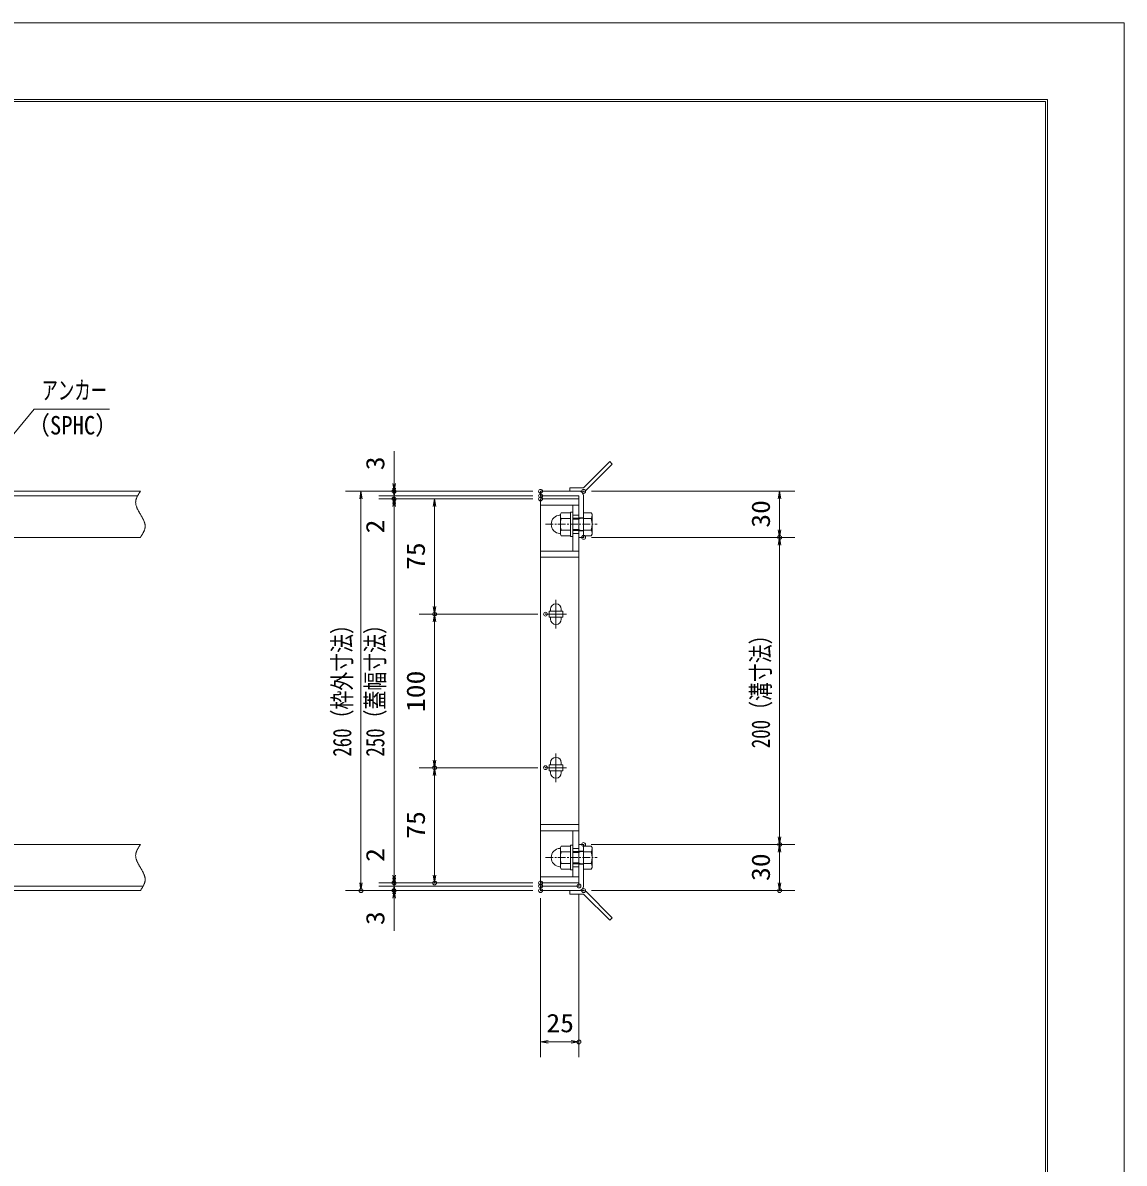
# Model space of a CAD drawing. Units: millimetres, scale not verified. Extents: x -1050 to 1050, y -742 to 742.
# Drawn here: x 333 to 1050, y 0 to 742 of the extents above; entities that cross this region are included whole.
import ezdxf
from ezdxf.enums import TextEntityAlignment as Align

# ---------------------------------------------------------------- set-up
doc = ezdxf.new("R2010")
doc.units = ezdxf.units.MM
doc.header["$LTSCALE"] = 5
doc.header["$PDMODE"] = 32
doc.header["$PDSIZE"] = 2.5
doc.linetypes.add('CHAIN1', pattern=[8, 5, -1, 1, -1])
doc.linetypes.add('DOUBLE_CHAIN1', pattern=[8.8, 5, -1, 0.6, -0.6, 0.6, -1])
for name, color, linetype, lineweight in [('0-0_7-図\u3000枠', 4, 'Continuous', 9), ('0-1_寸法注釈', 2, 'Continuous', 9), ('0-2_蓋', 5, 'Continuous', 9), ('0-3_0', 2, 'Continuous', 9), ('0-4_DEFPOINTS', 134, 'Continuous', 9), ('0-6_想像線', 134, 'DOUBLE_CHAIN1', 9), ('0-7_中心線', 6, 'CHAIN1', 9), ('0-8_アンカー', 7, 'Continuous', 9), ('0-9_枠', 7, 'Continuous', 9), ('0-A_締付部品', 7, 'Continuous', 9)]:
    doc.layers.add(name, color=color, linetype=linetype, lineweight=lineweight)
doc.styles.add('ＭＳ ゴシック', font='')
doc.styles.get('ＭＳ ゴシック').set_extended_font_data('MS Gothic')

# ---------------------------------------------------------------- blocks, each defined once
blk = doc.blocks.new('_OPEN')
at = {"layer": '0-3_0'}
blk.add_line((0, 0), (-5, 0), dxfattribs=at)
blk.add_lwpolyline([(-5, 0.833), (0, 0), (-5, -0.833)], dxfattribs=at)
blk = doc.blocks.new('A$C4F066A7F')
at = {"layer": '0-8_アンカー'}
for p, q in [((0, 96.52), (45.24, 96.52)), ((0, 85.02), (0, 96.52)), ((0, 85.02), (45.24, 85.02)), ((130.26, 0), (45.24, 85.02)), ((138.39, 8.13), (53.37, 93.15)), ((138.39, 8.13), (130.26, 0))]:
    blk.add_line(p, q, dxfattribs=at)
blk.add_arc((45.24, 85.02), 11.5, 45, 90, dxfattribs=at)
blk = doc.blocks.new('A$C6EB770D1')
at = {"layer": '0-8_アンカー'}
for p, q in [((130.257, 96.52), (45.237, 11.5)), ((138.388, 88.388), (53.368, 3.368)), ((138.388, 88.388), (130.257, 96.52)), ((0, 11.5), (45.237, 11.5)), ((0, 11.5), (0, 0)), ((0, 0), (45.237, 0))]:
    blk.add_line(p, q, dxfattribs=at)
blk.add_arc((45.237, 11.5), 11.5, 270, 315, dxfattribs=at)
blk = doc.blocks.new('A$C137235B9')
at = {"layer": '0-9_枠'}
for p, q in [((108.467, 61.25), (123.467, 61.25)), ((108.467, 18.75), (123.467, 18.75))]:
    blk.add_line(p, q, dxfattribs=at)
at = {"layer": '0-A_締付部品'}
for p, q in [((50.87, 77.528), (47.967, 72.5)), ((50.87, 77.528), (80.467, 77.528)), ((80.467, 80), (80.467, 0)), ((88.467, 80), (80.467, 80)), ((88.467, 80), (88.467, 0)), ((123.467, 2.472), (123.467, 77.528)), ((148.064, 77.528), (123.467, 77.528)), ((148.064, 77.528), (150.967, 72.5)), ((47.967, 72.5), (47.967, 7.5)), ((50.87, 58.764), (80.467, 58.764)), ((88.467, 60), (123.467, 60)), ((108.467, 56.615), (88.467, 56.615)), ((114.33, 60), (108.467, 56.615)), ((108.467, 20), (108.467, 60)), ((148.064, 58.764), (123.467, 58.764)), ((150.967, 7.5), (150.967, 72.5)), ((50.87, 2.472), (47.967, 7.5)), ((50.87, 21.236), (80.467, 21.236)), ((50.87, 2.472), (80.467, 2.472)), ((88.467, 0), (80.467, 0)), ((108.467, 23.385), (88.467, 23.385)), ((88.467, 20), (123.467, 20)), ((114.33, 20), (108.467, 23.385)), ((148.064, 21.236), (123.467, 21.236)), ((148.064, 2.472), (123.467, 2.472)), ((148.064, 2.472), (150.967, 7.5))]:
    blk.add_line(p, q, dxfattribs=at)
at = {"layer": '0-A_締付部品', "color": 6, "linetype": 'CHAIN1'}
blk.add_line((0, 40), (167.946, 40), dxfattribs=at)
at = {"layer": '0-A_締付部品'}
for centre, radius, start, end in [((47.967, 40), 30, 92.7294, 267.2706), ((46.467, 71.464), 1.5, 272.7294, 0), ((64.58, 68.146), 16.613, 180, 214.38425), ((110.064, 40), 62.097, 162.41205, 197.58795), ((134.354, 68.146), 16.613, 325.61575, 0), ((88.87, 40), 62.097, 342.41205, 17.58795), ((46.467, 8.536), 1.5, 0, 87.2706), ((64.58, 11.854), 16.613, 145.61575, 180), ((134.354, 11.854), 16.613, 0, 34.38425)]:
    blk.add_arc(centre, radius, start, end, dxfattribs=at)

msp = doc.modelspace()

# ---------------------------------------------------------------- linework, layer by layer
at = {"layer": '0-0_7-図\u3000枠'}
for p in [(-973.75, 691.25), (998.75, -691.25)]:
    msp.add_line(p, (998.75, 691.25), dxfattribs=at)
msp.add_lwpolyline([(-975, 692.5), (1000, 692.5), (1000, -692.5)], dxfattribs=at)
at = {"layer": '0-1_寸法注釈'}
for p, q in [((574.681, 442.475), (574.681, 463.588)), ((574.681, 439.475), (574.681, 444.475)), ((665.063, 437.475), (543.149, 437.475)), ((553.149, 432.475), (553.149, 182.475)), ((665.063, 437.475), (564.681, 437.475)), ((665.063, 434.475), (564.681, 434.475)), ((665.063, 434.475), (564.681, 434.475)), ((665.063, 432.475), (564.681, 432.475)), ((665.063, 432.475), (564.681, 432.475)), ((574.681, 434.475), (574.681, 437.475)), ((574.681, 434.475), (574.681, 432.475)), ((665.063, 432.475), (591.062, 432.475)), ((703.11, 437.475), (835.677, 437.475)), ((825.677, 432.475), (825.677, 412.475)), ((574.681, 429.475), (574.681, 424.475)), ((574.681, 427.475), (574.681, 406.362)), ((574.681, 427.475), (574.681, 187.475)), ((601.062, 427.475), (601.062, 362.475)), ((703.11, 407.475), (835.677, 407.475)), ((703.11, 407.475), (835.677, 407.475)), ((825.677, 402.475), (825.677, 212.475)), ((668.253, 357.475), (591.062, 357.475)), ((668.253, 357.475), (591.062, 357.475)), ((601.062, 352.475), (601.062, 262.475)), ((668.253, 257.475), (591.062, 257.475)), ((668.253, 257.475), (591.062, 257.475)), ((601.062, 252.475), (601.062, 187.475)), ((574.681, 187.475), (574.681, 208.588)), ((703.063, 207.475), (835.677, 207.475)), ((703.063, 207.475), (835.677, 207.475)), ((825.677, 202.475), (825.677, 182.475)), ((574.681, 185.475), (574.681, 190.475)), ((665.063, 182.475), (564.681, 182.475)), ((665.063, 182.475), (564.681, 182.475)), ((665.063, 180.475), (564.681, 180.475)), ((665.063, 180.475), (564.681, 180.475)), ((574.681, 180.475), (574.681, 182.475)), ((574.681, 180.475), (574.681, 177.475)), ((665.063, 182.475), (591.062, 182.475)), ((665.063, 177.475), (543.149, 177.475)), ((665.063, 177.475), (564.681, 177.475)), ((574.681, 175.475), (574.681, 170.475)), ((574.681, 172.475), (574.681, 151.362)), ((670.063, 172.475), (670.063, 68.953)), ((695.063, 175.475), (695.063, 68.953)), ((703.11, 177.475), (835.677, 177.475)), ((675.063, 78.953), (690.063, 78.953))]:
    msp.add_line(p, q, dxfattribs=at)
msp.add_lwpolyline([(389.478, 490.968), (340.425, 490.968), (312.702, 457.538)], dxfattribs=at)
at = {"layer": '0-2_蓋'}
for p, q in [((670.063, 432.475), (670.063, 182.475)), ((670.063, 432.475), (695.063, 432.475)), ((695.063, 432.475), (695.063, 421.978)), ((695.063, 428.475), (670.063, 428.475)), ((691.063, 428.475), (691.063, 421.978)), ((695.063, 421.978), (691.063, 421.978)), ((691.063, 409.978), (695.063, 409.978)), ((691.063, 409.978), (691.063, 398.475)), ((695.063, 409.978), (695.063, 204.972)), ((670.063, 398.475), (695.063, 398.475)), ((670.063, 394.475), (695.063, 394.475)), ((675.563, 359.475), (675.563, 355.475)), ((684.563, 359.475), (675.563, 359.475)), ((676.563, 360.725), (676.563, 359.475)), ((683.563, 360.725), (683.563, 359.475)), ((684.563, 359.475), (684.563, 355.475)), ((684.563, 355.475), (675.563, 355.475)), ((676.563, 355.475), (676.563, 354.225)), ((683.563, 355.475), (683.563, 354.225)), ((676.563, 260.725), (676.563, 259.475)), ((683.563, 260.725), (683.563, 259.475)), ((684.563, 259.475), (675.563, 259.475)), ((675.563, 259.475), (675.563, 255.475)), ((684.563, 255.475), (675.563, 255.475)), ((676.563, 255.475), (676.563, 254.225)), ((683.563, 255.475), (683.563, 254.225)), ((684.563, 259.475), (684.563, 255.475)), ((670.063, 220.475), (695.063, 220.475)), ((670.063, 216.475), (695.063, 216.475)), ((691.063, 204.972), (691.063, 216.475)), ((691.063, 204.972), (695.063, 204.972)), ((695.063, 186.475), (670.063, 186.475)), ((695.063, 192.972), (691.063, 192.972)), ((691.063, 186.475), (691.063, 192.972)), ((695.063, 182.475), (695.063, 192.972)), ((670.063, 182.475), (695.063, 182.475))]:
    msp.add_line(p, q, dxfattribs=at)
for centre, start, end in [((680.063, 360.725), 0, 180), ((680.063, 354.225), 180, 0), ((680.063, 260.725), 0, 180), ((680.063, 254.225), 180, 0)]:
    msp.add_arc(centre, 3.5, start, end, dxfattribs=at)
at = {"layer": '0-2_蓋', "color": 7}
for p in [(670.063, 432.475), (670.063, 182.475)]:
    msp.add_point(p, dxfattribs=at)
at = {"layer": '0-4_DEFPOINTS'}
msp.add_lwpolyline([(-1050, -742.5), (-1050, 742.5), (1050, 742.5), (1050, -742.5)], close=True, dxfattribs=at)
for p in [(574.681, 437.475), (670.063, 437.475), (670.063, 437.475), (698.11, 437.475), (574.681, 432.475), (670.063, 434.475), (670.063, 432.475), (670.063, 432.475), (698.11, 407.475), (825.677, 407.475), (601.062, 357.475), (673.253, 357.475), (601.062, 257.475), (673.253, 257.475), (698.063, 207.475), (825.677, 207.475), (553.149, 177.475), (574.681, 182.475), (574.681, 177.475), (601.062, 182.475), (670.063, 182.475), (670.063, 182.475), (670.063, 180.475), (670.063, 177.475), (695.063, 180.475), (698.11, 177.475), (825.677, 177.475), (695.063, 78.953)]:
    msp.add_point(p, dxfattribs=at)
at = {"layer": '0-6_想像線'}
for points in [[(409.55, 437.475), (409.359, 437.182), (409.169, 436.888), (408.98, 436.595), (408.792, 436.301), (408.608, 436.007), (408.427, 435.714), (408.249, 435.42), (408.076, 435.126), (407.909, 434.831), (407.747, 434.537), (407.592, 434.242), (407.443, 433.947), (407.303, 433.652), (407.171, 433.357), (407.048, 433.061), (406.935, 432.765), (406.832, 432.468), (406.741, 432.172), (406.661, 431.874), (406.593, 431.577), (406.538, 431.279), (406.497, 430.98), (406.47, 430.681), (406.458, 430.381), (406.46, 430.081), (406.476, 429.781), (406.505, 429.48), (406.547, 429.178), (406.601, 428.876), (406.666, 428.574), (406.743, 428.272), (406.829, 427.969), (406.926, 427.665), (407.032, 427.362), (407.147, 427.058), (407.27, 426.753), (407.401, 426.449), (407.538, 426.144), (407.683, 425.839)], [(407.683, 425.839), (407.833, 425.534), (407.989, 425.229), (408.15, 424.923), (408.316, 424.617), (408.485, 424.312), (408.657, 424.006), (408.833, 423.7), (409.01, 423.394), (409.189, 423.087), (409.369, 422.781), (409.55, 422.475)], [(411.417, 419.111), (411.267, 419.416), (411.111, 419.721), (410.95, 420.027), (410.784, 420.333), (410.615, 420.638), (410.443, 420.944), (410.267, 421.25), (410.09, 421.556), (409.911, 421.863), (409.731, 422.169), (409.55, 422.475)], [(409.55, 407.475), (409.741, 407.768), (409.931, 408.062), (410.12, 408.355), (410.308, 408.649), (410.492, 408.943), (410.673, 409.236), (410.851, 409.53), (411.024, 409.824), (411.191, 410.119), (411.353, 410.413), (411.508, 410.708), (411.657, 411.003), (411.797, 411.298), (411.929, 411.593), (412.052, 411.889), (412.165, 412.185), (412.268, 412.481), (412.359, 412.778), (412.439, 413.076), (412.507, 413.373), (412.562, 413.671), (412.603, 413.97), (412.63, 414.269), (412.642, 414.569), (412.64, 414.869), (412.624, 415.169), (412.595, 415.47), (412.553, 415.772), (412.499, 416.074), (412.434, 416.376), (412.357, 416.678), (412.271, 416.981), (412.174, 417.285), (412.068, 417.588), (411.953, 417.892), (411.83, 418.197), (411.699, 418.501), (411.562, 418.806), (411.417, 419.111)], [(409.55, 207.475), (409.359, 207.182), (409.169, 206.888), (408.98, 206.595), (408.792, 206.301), (408.608, 206.007), (408.427, 205.714), (408.249, 205.42), (408.076, 205.126), (407.909, 204.831), (407.747, 204.537), (407.592, 204.242), (407.443, 203.947), (407.303, 203.652), (407.171, 203.357), (407.048, 203.061), (406.935, 202.765), (406.832, 202.468), (406.741, 202.172), (406.661, 201.874), (406.593, 201.577), (406.538, 201.279), (406.497, 200.98), (406.47, 200.681), (406.458, 200.381), (406.46, 200.081), (406.476, 199.781), (406.505, 199.48), (406.547, 199.178), (406.601, 198.876), (406.666, 198.574), (406.743, 198.272), (406.829, 197.969), (406.926, 197.665), (407.032, 197.362), (407.147, 197.058), (407.27, 196.753), (407.401, 196.449), (407.538, 196.144), (407.683, 195.839)], [(407.683, 195.839), (407.833, 195.534), (407.989, 195.229), (408.15, 194.923), (408.316, 194.617), (408.485, 194.312), (408.657, 194.006), (408.833, 193.7), (409.01, 193.394), (409.189, 193.087), (409.369, 192.781), (409.55, 192.475)], [(411.417, 189.111), (411.267, 189.416), (411.111, 189.721), (410.95, 190.027), (410.784, 190.333), (410.615, 190.638), (410.443, 190.944), (410.267, 191.25), (410.09, 191.556), (409.911, 191.863), (409.731, 192.169), (409.55, 192.475)], [(409.55, 177.475), (409.741, 177.768), (409.931, 178.062), (410.12, 178.355), (410.308, 178.649), (410.492, 178.943), (410.673, 179.236), (410.851, 179.53), (411.024, 179.824), (411.191, 180.119), (411.353, 180.413), (411.508, 180.708), (411.657, 181.003), (411.797, 181.298), (411.929, 181.593), (412.052, 181.889), (412.165, 182.185), (412.268, 182.481), (412.359, 182.778), (412.439, 183.076), (412.507, 183.373), (412.562, 183.671), (412.603, 183.97), (412.63, 184.269), (412.642, 184.569), (412.64, 184.869), (412.624, 185.169), (412.595, 185.47), (412.553, 185.772), (412.499, 186.074), (412.434, 186.376), (412.357, 186.678), (412.271, 186.981), (412.174, 187.285), (412.068, 187.588), (411.953, 187.892), (411.83, 188.197), (411.699, 188.501), (411.562, 188.806), (411.417, 189.111)]]:
    msp.add_lwpolyline(points, dxfattribs=at)
at = {"layer": '0-7_中心線'}
for p, q in [((680.063, 366.775), (680.063, 348.175)), ((686.872, 357.475), (673.253, 357.475)), ((680.063, 266.775), (680.063, 248.175)), ((686.872, 257.475), (673.253, 257.475))]:
    msp.add_line(p, q, dxfattribs=at)
at = {"layer": '0-9_枠'}
for p, q in [((-795.45, 437.475), (409.55, 437.475)), ((-792.45, 434.475), (407.714, 434.475)), ((670.063, 437.475), (695.063, 437.475)), ((670.063, 434.475), (670.063, 437.475)), ((695.063, 434.475), (670.063, 434.475)), ((695.063, 407.475), (695.063, 434.475)), ((698.063, 407.475), (698.063, 434.475)), ((204.55, 407.475), (409.55, 407.475)), ((695.063, 407.475), (698.063, 407.475)), ((204.55, 207.475), (409.55, 207.475)), ((695.063, 207.475), (695.063, 180.475)), ((695.063, 207.475), (698.063, 207.475)), ((698.063, 207.475), (698.063, 180.475)), ((-792.45, 180.475), (411.386, 180.475)), ((695.063, 180.475), (670.063, 180.475)), ((670.063, 180.475), (670.063, 177.475)), ((-795.45, 177.475), (409.55, 177.475)), ((670.063, 177.475), (695.063, 177.475))]:
    msp.add_line(p, q, dxfattribs=at)
for centre, start, end in [((695.063, 434.475), 0, 90), ((695.063, 180.475), 270, 0)]:
    msp.add_arc(centre, 3, start, end, dxfattribs=at)

# ---------------------------------------------------------------- block references
at = {"layer": '0-1_寸法注釈'}
for p, rotation in [((574.681, 437.475), 270), ((574.681, 434.475), 270), ((553.149, 437.475), 90), ((574.681, 434.475), 90), ((574.681, 432.475), 90), ((574.681, 432.475), 90), ((601.062, 432.475), 90), ((825.677, 437.475), 90), ((825.677, 407.475), 270), ((825.677, 407.475), 90), ((601.062, 357.475), 270), ((601.062, 357.475), 90), ((601.062, 257.475), 270), ((601.062, 257.475), 90), ((825.677, 207.475), 270), ((825.677, 207.475), 90), ((574.681, 182.475), 270), ((574.681, 182.475), 270), ((601.062, 182.475), 270), ((553.149, 177.475), 270), ((574.681, 180.475), 270), ((574.681, 180.475), 90), ((825.677, 177.475), 270), ((574.681, 177.475), 90), ((670.063, 78.953), 180)]:
    msp.add_blockref('_OPEN', p, dxfattribs=dict(at, rotation=rotation))
msp.add_blockref('_OPEN', (695.063, 78.953), dxfattribs=at)
at = {"layer": '0-8_アンカー', "xscale": 0.2, "yscale": 0.2}
for name, p in [('A$C6EB770D1', (689.063, 437.475)), ('A$C4F066A7F', (689.063, 158.171))]:
    msp.add_blockref(name, p, dxfattribs=at)
at = {"layer": '0-A_締付部品', "xscale": 0.2, "yscale": 0.2}
for p in [(673.369, 407.975), (673.369, 190.975)]:
    msp.add_blockref('A$C137235B9', p, dxfattribs=at)

# ---------------------------------------------------------------- texts
at = {"layer": '0-1_寸法注釈', "color": 7, "style": 'ＭＳ ゴシック'}
for s, width, p in [('アンカー', 0.65, (345.202, 493.655)), ('（SPHC）', 0.9, (335.929, 470.865)), ('25', 1.1, (673.829, 81.64))]:
    msp.add_text(s, height=12.02, dxfattribs=dict(at, width=width)).set_placement(p, align=Align.BOTTOM_LEFT)
for s, height, width, p in [('3', 12.02, 1.1, (571.994, 451.165)), ('30', 12.02, 1.1, (822.99, 413.742)), ('2', 12.02, 1.1, (571.994, 410.052)), ('75', 12.02, 1.1, (598.375, 386.242)), ('260（枠外寸法）', 12.02, 0.75, (550.462, 264.682)), ('250（蓋幅寸法）', 12.02, 0.75, (571.994, 264.682)), ('200（溝寸法）', 12.03, 0.75, (822.99, 270.184)), ('100', 12.02, 1.1, (598.375, 293.72)), ('75', 12.02, 1.1, (598.375, 211.242)), ('2', 12.02, 1.1, (571.994, 196.165)), ('30', 12.02, 1.1, (822.99, 183.742)), ('3', 12.02, 1.1, (571.994, 155.052))]:
    msp.add_text(s, height=height, rotation=90, dxfattribs=dict(at, width=width)).set_placement(p, align=Align.BOTTOM_LEFT)

doc.saveas('drawing.dxf')
